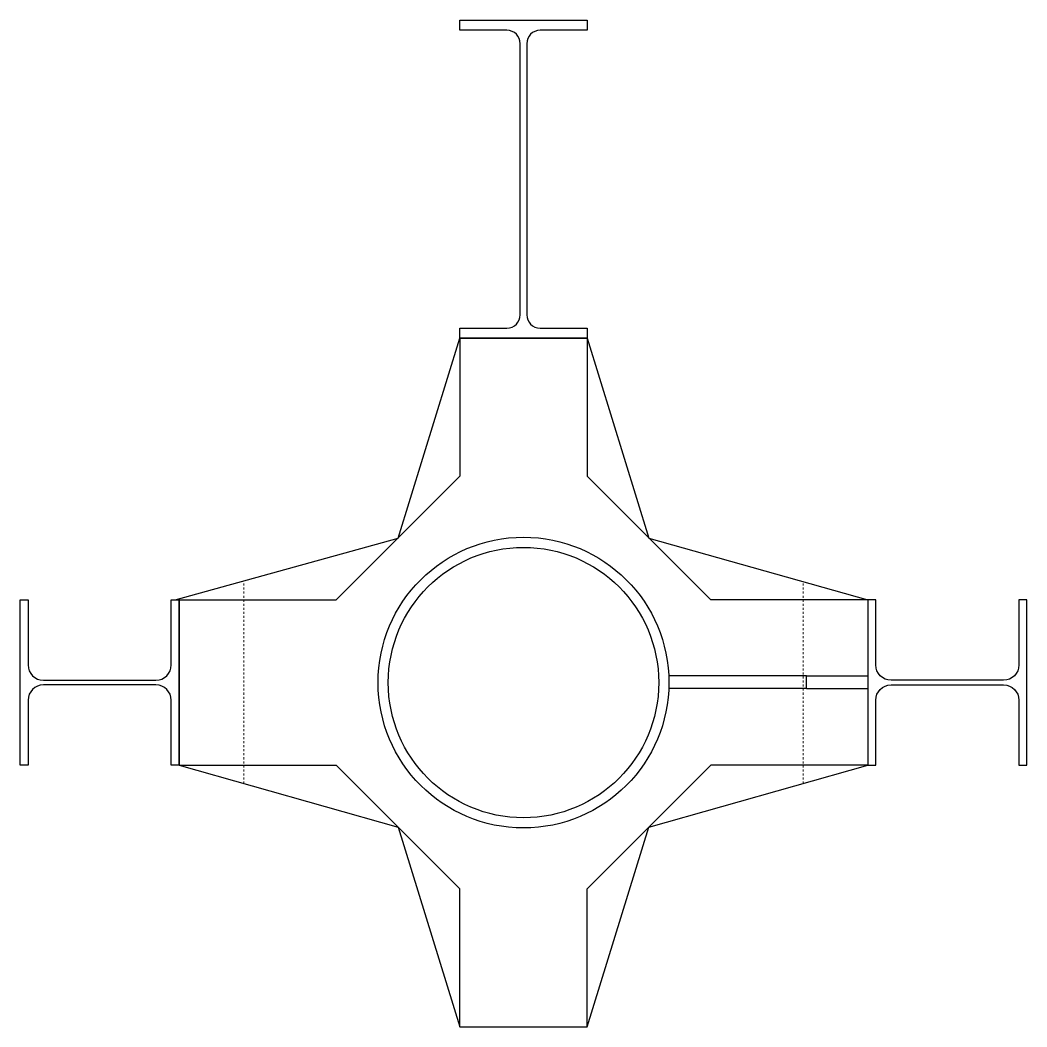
# Model space of a CAD drawing. Header units: millimetres. Extents: x -6949 to 305728, y -55091 to 76684.
# Drawn here: x 9669 to 11251, y -41087 to -39505 of the extents above; entities that cross this region are included whole.
import ezdxf

# ---------------------------------------------------------------- set-up
doc = ezdxf.new("R2010")
doc.units = ezdxf.units.MM
doc.linetypes.add('Tratto', pattern=[6.35, 3.175, -3.175])
doc.layers.add('SEZIONI acciaio - Steel sections', color=220, linetype='Continuous', lineweight=25)
doc.layers.add('tratteggio', color=7, linetype='Tratto', lineweight=15)

msp = doc.modelspace()

# ---------------------------------------------------------------- linework, layer by layer
for points in [[(9912.6607, -40415.8114), (10262.7877, -40318.6793), (10359.9197, -40004.8024)], [(10359.9197, -40004.8024), (10459.9197, -40004.8024), (10559.9197, -40004.8024)], [(10359.9197, -40004.8024), (10359.9197, -40221.5473)], [(10359.9197, -40004.8024), (10559.9197, -40004.8024)], [(10559.9197, -40004.8024), (10559.9197, -40221.5473)], [(10559.9197, -40004.8024), (10657.0517, -40318.6793), (11000.9287, -40415.8114)], [(10359.9197, -40221.5473), (10165.6556, -40415.8114)], [(10754.1838, -40415.8114), (10559.9197, -40221.5473)], [(9918.9107, -40415.8114), (10165.6556, -40415.8114)], [(9918.9107, -40675.8114), (9918.9107, -40415.8114)], [(11000.9287, -40415.8114), (10754.1838, -40415.8114)], [(10231.4197, -40545.8114), (10231.4197, -40545.8114)], [(10904.5346, -40535.3578), (10688.4197, -40535.3578)], [(10904.5346, -40555.3578), (10904.5346, -40535.3578)], [(10904.5346, -40535.3578), (11000.9287, -40535.3578)], [(10904.5346, -40555.3578), (10688.4197, -40555.3578)], [(10904.5346, -40555.3578), (11000.9287, -40555.3578)], [(9918.9107, -40675.8114), (10165.6556, -40675.8114)], [(9918.9107, -40675.8114), (10262.7877, -40772.9434), (10359.9197, -41086.8204)], [(10165.6556, -40675.8114), (10359.9197, -40870.0754)], [(10559.9197, -40870.0754), (10754.1838, -40675.8114)], [(10559.9197, -41086.8204), (10657.0517, -40772.9434), (11000.9287, -40675.8114)], [(11000.9287, -40675.8114), (10754.1838, -40675.8114)], [(10359.9197, -41086.8204), (10359.9197, -40870.0754)], [(10559.9197, -41086.8204), (10559.9197, -40870.0754)], [(10359.9197, -41086.8204), (10559.9197, -41086.8204)]]:
    msp.add_lwpolyline(points)
for radius in [228.5, 212.5]:
    msp.add_circle((10459.9197, -40545.8114), radius)
at = {"layer": 'SEZIONI acciaio - Steel sections'}
for points in [[(10359.9197, -39504.8024), (10559.9197, -39504.8024), (10559.9197, -39520.8024), (10486.0197, -39520.8024, 0.414213562), (10465.0197, -39541.8024), (10465.0197, -39967.8024, 0.414213562), (10486.0197, -39988.8024), (10559.9197, -39988.8024), (10559.9197, -40004.8024), (10359.9197, -40004.8024), (10359.9197, -39988.8024), (10433.8197, -39988.8024, 0.414213562), (10454.8197, -39967.8024), (10454.8197, -39541.8024, 0.414213562), (10433.8197, -39520.8024), (10359.9197, -39520.8024)], [(9918.9107, -40415.8114), (9918.9107, -40675.8114), (9906.4107, -40675.8114), (9906.4107, -40573.5614, 0.414213562), (9882.4107, -40549.5614), (9705.4107, -40549.5614, 0.414213562), (9681.4107, -40573.5614), (9681.4107, -40675.8114), (9668.9107, -40675.8114), (9668.9107, -40415.8114), (9681.4107, -40415.8114), (9681.4107, -40518.0614, 0.414213562), (9705.4107, -40542.0614), (9882.4107, -40542.0614, 0.414213562), (9906.4107, -40518.0614), (9906.4107, -40415.8114)], [(11000.9287, -40415.8114), (11000.9287, -40675.8114), (11013.4287, -40675.8114), (11013.4287, -40573.5614, -0.414213562), (11037.4287, -40549.5614), (11214.4287, -40549.5614, -0.414213562), (11238.4287, -40573.5614), (11238.4287, -40675.8114), (11250.9287, -40675.8114), (11250.9287, -40415.8114), (11238.4287, -40415.8114), (11238.4287, -40518.0614, -0.414213562), (11214.4287, -40542.0614), (11037.4287, -40542.0614, -0.414213562), (11013.4287, -40518.0614), (11013.4287, -40415.8114)]]:
    msp.add_lwpolyline(points, format="xyb", close=True, dxfattribs=at)
at = {"layer": 'tratteggio'}
for points in [[(10020.5312, -40704.5153), (10020.5312, -40387.1075)], [(10899.3082, -40704.5153), (10899.3082, -40387.1075)]]:
    msp.add_lwpolyline(points, dxfattribs=at)

doc.saveas('drawing.dxf')
